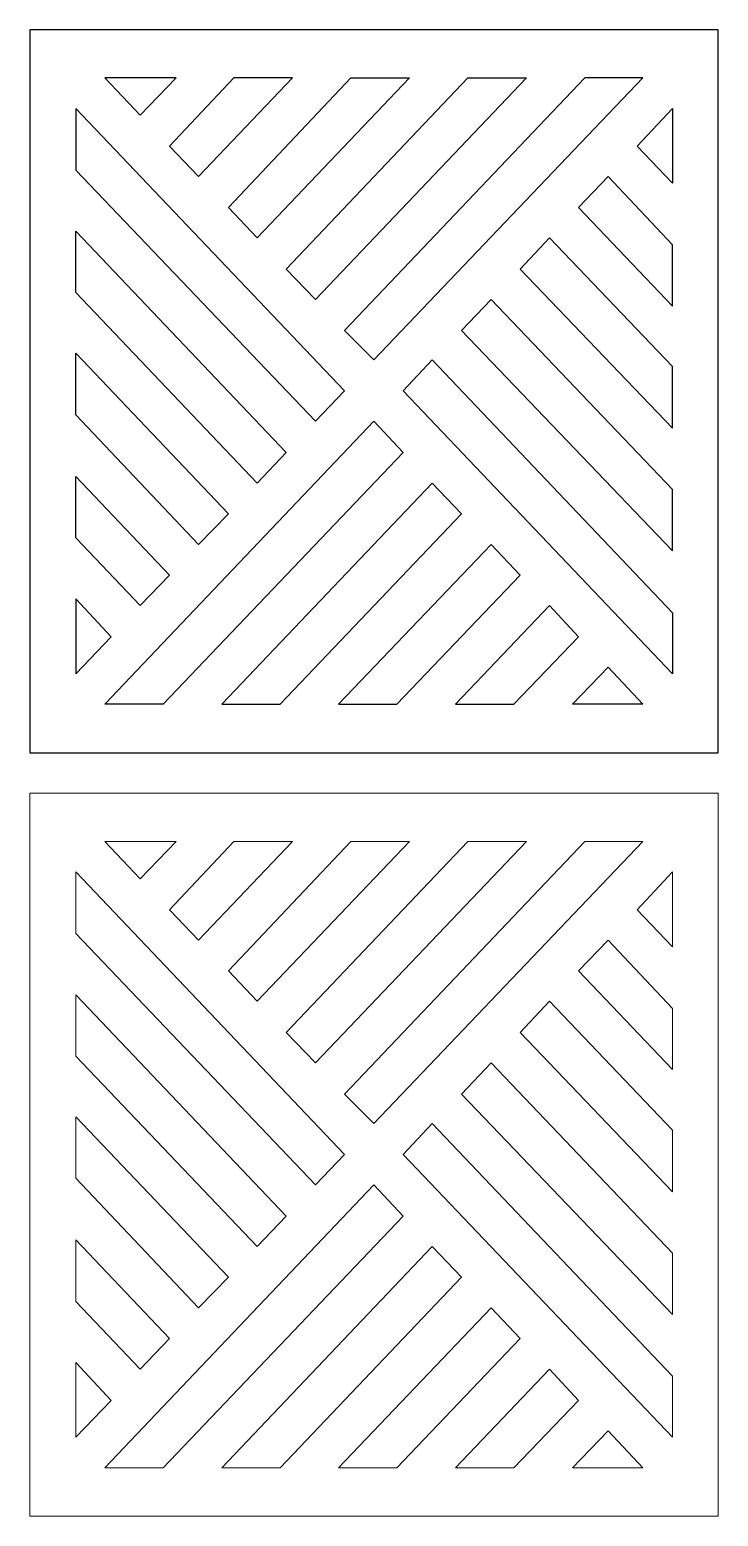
# Model space of a CAD drawing. Header units: centimetres. Extents: x -6.4 to 5.7, y -13.5 to 12.7.
import ezdxf

# ---------------------------------------------------------------- set-up
doc = ezdxf.new("R2010")
doc.units = ezdxf.units.CM
doc.header["$MEASUREMENT"] = 0
doc.layers.add('layer 1', color=7, linetype='Continuous')

msp = doc.modelspace()

# ---------------------------------------------------------------- linework, layer by layer
at = {"layer": 'layer 1', "color": 177}
for points, knots in [([(-6.42784, 12.69665), (-6.42784, 12.69665), (5.71853, 12.69665), (5.71853, 12.69665), (5.71853, 12.69665), (5.71853, 12.69665), (5.71853, -0.05759), (5.71853, -0.05759), (5.71853, -0.05759), (5.71853, -0.05759), (-6.42784, -0.05759), (-6.42784, -0.05759), (-6.42784, -0.05759), (-6.42784, -0.05759), (-6.42784, 12.69665), (-6.42784, 12.69665)], [0, 0, 0, 0, 0.2, 0.2, 0.2, 0.2, 0.4, 0.4, 0.4, 0.4, 0.6, 0.6, 0.6, 0.6, 1, 1, 1, 1]), ([(-4.47713, 11.18802), (-4.47713, 11.18802), (-5.10158, 11.84563), (-5.10158, 11.84563), (-5.10158, 11.84563), (-5.10158, 11.84563), (-3.84715, 11.84563), (-3.84715, 11.84563), (-3.84715, 11.84563), (-3.84715, 11.84563), (-4.47713, 11.18802), (-4.47713, 11.18802)], [0, 0, 0, 0, 0.25, 0.25, 0.25, 0.25, 0.5, 0.5, 0.5, 0.5, 1, 1, 1, 1]), ([(-3.44927, 10.10491), (-3.44927, 10.10491), (-3.9632, 10.64094), (-3.9632, 10.64094), (-3.9632, 10.64094), (-3.9632, 10.64094), (-2.82482, 11.84563), (-2.82482, 11.84563), (-2.82482, 11.84563), (-2.82482, 11.84563), (-1.79144, 11.84563), (-1.79144, 11.84563), (-1.79144, 11.84563), (-1.79144, 11.84563), (-3.44927, 10.10491), (-3.44927, 10.10491)], [0, 0, 0, 0, 0.2, 0.2, 0.2, 0.2, 0.4, 0.4, 0.4, 0.4, 0.6, 0.6, 0.6, 0.6, 1, 1, 1, 1]), ([(-2.41589, 9.02732), (-2.41589, 9.02732), (0.26979, 11.84563), (0.26979, 11.84563), (0.26979, 11.84563), (0.26979, 11.84563), (-0.76359, 11.84563), (-0.76359, 11.84563), (-0.76359, 11.84563), (-0.76359, 11.84563), (-2.92429, 9.56335), (-2.92429, 9.56335), (-2.92429, 9.56335), (-2.92429, 9.56335), (-2.41589, 9.02732), (-2.41589, 9.02732)], [0, 0, 0, 0, 0.2, 0.2, 0.2, 0.2, 0.4, 0.4, 0.4, 0.4, 0.6, 0.6, 0.6, 0.6, 1, 1, 1, 1]), ([(-1.90196, 8.47471), (-1.90196, 8.47471), (-1.38804, 7.93868), (-1.38804, 7.93868), (-1.38804, 7.93868), (-1.38804, 7.93868), (2.33656, 11.84563), (2.33656, 11.84563), (2.33656, 11.84563), (2.33656, 11.84563), (1.30317, 11.84563), (1.30317, 11.84563), (1.30317, 11.84563), (1.30317, 11.84563), (-1.90196, 8.47471), (-1.90196, 8.47471)], [0, 0, 0, 0, 0.2, 0.2, 0.2, 0.2, 0.4, 0.4, 0.4, 0.4, 0.6, 0.6, 0.6, 0.6, 1, 1, 1, 1]), ([(3.36441, 11.84563), (3.36441, 11.84563), (4.38674, 11.84563), (4.38674, 11.84563), (4.38674, 11.84563), (4.38674, 11.84563), (-0.35466, 6.87214), (-0.35466, 6.87214), (-0.35466, 6.87214), (-0.35466, 6.87214), (-0.87411, 7.39159), (-0.87411, 7.39159), (-0.87411, 7.39159), (-0.87411, 7.39159), (3.36441, 11.84563), (3.36441, 11.84563)], [0, 0, 0, 0, 0.2, 0.2, 0.2, 0.2, 0.4, 0.4, 0.4, 0.4, 0.6, 0.6, 0.6, 0.6, 1, 1, 1, 1]), ([(-5.6155, 10.22096), (-5.6155, 10.22096), (-5.6155, 11.3096), (-5.6155, 11.3096), (-5.6155, 11.3096), (-5.6155, 11.3096), (-0.87411, 6.32506), (-0.87411, 6.32506), (-0.87411, 6.32506), (-0.87411, 6.32506), (-1.38804, 5.78902), (-1.38804, 5.78902), (-1.38804, 5.78902), (-1.38804, 5.78902), (-5.6155, 10.22096), (-5.6155, 10.22096)], [0, 0, 0, 0, 0.2, 0.2, 0.2, 0.2, 0.4, 0.4, 0.4, 0.4, 0.6, 0.6, 0.6, 0.6, 1, 1, 1, 1]), ([(4.91172, 11.3096), (4.91172, 11.3096), (4.28727, 10.64094), (4.28727, 10.64094), (4.28727, 10.64094), (4.28727, 10.64094), (4.91172, 9.98886), (4.91172, 9.98886), (4.91172, 9.98886), (4.91172, 9.98886), (4.91172, 11.3096), (4.91172, 11.3096)], [0, 0, 0, 0, 0.25, 0.25, 0.25, 0.25, 0.5, 0.5, 0.5, 0.5, 1, 1, 1, 1]), ([(3.25389, 9.56335), (3.25389, 9.56335), (3.77334, 10.10491), (3.77334, 10.10491), (3.77334, 10.10491), (3.77334, 10.10491), (4.91172, 8.90022), (4.91172, 8.90022), (4.91172, 8.90022), (4.91172, 8.90022), (4.91172, 7.82263), (4.91172, 7.82263), (4.91172, 7.82263), (4.91172, 7.82263), (3.25389, 9.56335), (3.25389, 9.56335)], [0, 0, 0, 0, 0.2, 0.2, 0.2, 0.2, 0.4, 0.4, 0.4, 0.4, 0.6, 0.6, 0.6, 0.6, 1, 1, 1, 1]), ([(-5.6155, 9.14337), (-5.6155, 9.14337), (-5.6155, 8.06025), (-5.6155, 8.06025), (-5.6155, 8.06025), (-5.6155, 8.06025), (-2.41589, 4.70038), (-2.41589, 4.70038), (-2.41589, 4.70038), (-2.41589, 4.70038), (-1.90196, 5.23641), (-1.90196, 5.23641), (-1.90196, 5.23641), (-1.90196, 5.23641), (-5.6155, 9.14337), (-5.6155, 9.14337)], [0, 0, 0, 0, 0.2, 0.2, 0.2, 0.2, 0.4, 0.4, 0.4, 0.4, 0.6, 0.6, 0.6, 0.6, 1, 1, 1, 1]), ([(2.22603, 8.47471), (2.22603, 8.47471), (2.73996, 9.02732), (2.73996, 9.02732), (2.73996, 9.02732), (2.73996, 9.02732), (4.91172, 6.75609), (4.91172, 6.75609), (4.91172, 6.75609), (4.91172, 6.75609), (4.91172, 5.66745), (4.91172, 5.66745), (4.91172, 5.66745), (4.91172, 5.66745), (2.22603, 8.47471), (2.22603, 8.47471)], [0, 0, 0, 0, 0.2, 0.2, 0.2, 0.2, 0.4, 0.4, 0.4, 0.4, 0.6, 0.6, 0.6, 0.6, 1, 1, 1, 1]), ([(1.18713, 7.39159), (1.18713, 7.39159), (1.71211, 7.93868), (1.71211, 7.93868), (1.71211, 7.93868), (1.71211, 7.93868), (4.91172, 4.58433), (4.91172, 4.58433), (4.91172, 4.58433), (4.91172, 4.58433), (4.91172, 3.50122), (4.91172, 3.50122), (4.91172, 3.50122), (4.91172, 3.50122), (1.18713, 7.39159), (1.18713, 7.39159)], [0, 0, 0, 0, 0.2, 0.2, 0.2, 0.2, 0.4, 0.4, 0.4, 0.4, 0.6, 0.6, 0.6, 0.6, 1, 1, 1, 1]), ([(-5.6155, 6.98819), (-5.6155, 6.98819), (-5.6155, 5.90507), (-5.6155, 5.90507), (-5.6155, 5.90507), (-5.6155, 5.90507), (-3.44927, 3.61727), (-3.44927, 3.61727), (-3.44927, 3.61727), (-3.44927, 3.61727), (-2.92429, 4.15882), (-2.92429, 4.15882), (-2.92429, 4.15882), (-2.92429, 4.15882), (-5.6155, 6.98819), (-5.6155, 6.98819)], [0, 0, 0, 0, 0.2, 0.2, 0.2, 0.2, 0.4, 0.4, 0.4, 0.4, 0.6, 0.6, 0.6, 0.6, 1, 1, 1, 1]), ([(0.15927, 6.32506), (0.15927, 6.32506), (4.91172, 1.33499), (4.91172, 1.33499), (4.91172, 1.33499), (4.91172, 1.33499), (4.91172, 2.41258), (4.91172, 2.41258), (4.91172, 2.41258), (4.91172, 2.41258), (0.6732, 6.87214), (0.6732, 6.87214), (0.6732, 6.87214), (0.6732, 6.87214), (0.15927, 6.32506), (0.15927, 6.32506)], [0, 0, 0, 0, 0.2, 0.2, 0.2, 0.2, 0.4, 0.4, 0.4, 0.4, 0.6, 0.6, 0.6, 0.6, 1, 1, 1, 1]), ([(-5.10158, 0.79896), (-5.10158, 0.79896), (-4.07372, 0.79896), (-4.07372, 0.79896), (-4.07372, 0.79896), (-4.07372, 0.79896), (0.15927, 5.23641), (0.15927, 5.23641), (0.15927, 5.23641), (0.15927, 5.23641), (-0.35466, 5.78902), (-0.35466, 5.78902), (-0.35466, 5.78902), (-0.35466, 5.78902), (-5.10158, 0.79896), (-5.10158, 0.79896)], [0, 0, 0, 0, 0.2, 0.2, 0.2, 0.2, 0.4, 0.4, 0.4, 0.4, 0.6, 0.6, 0.6, 0.6, 1, 1, 1, 1]), ([(-5.6155, 4.81643), (-5.6155, 4.81643), (-5.6155, 3.73331), (-5.6155, 3.73331), (-5.6155, 3.73331), (-5.6155, 3.73331), (-4.47713, 2.53968), (-4.47713, 2.53968), (-4.47713, 2.53968), (-4.47713, 2.53968), (-3.9632, 3.07571), (-3.9632, 3.07571), (-3.9632, 3.07571), (-3.9632, 3.07571), (-5.6155, 4.81643), (-5.6155, 4.81643)], [0, 0, 0, 0, 0.2, 0.2, 0.2, 0.2, 0.4, 0.4, 0.4, 0.4, 0.6, 0.6, 0.6, 0.6, 1, 1, 1, 1]), ([(-2.01249, 0.79896), (-2.01249, 0.79896), (-3.04034, 0.79896), (-3.04034, 0.79896), (-3.04034, 0.79896), (-3.04034, 0.79896), (0.6732, 4.70038), (0.6732, 4.70038), (0.6732, 4.70038), (0.6732, 4.70038), (1.18713, 4.15882), (1.18713, 4.15882), (1.18713, 4.15882), (1.18713, 4.15882), (-2.01249, 0.79896), (-2.01249, 0.79896)], [0, 0, 0, 0, 0.2, 0.2, 0.2, 0.2, 0.4, 0.4, 0.4, 0.4, 0.6, 0.6, 0.6, 0.6, 1, 1, 1, 1]), ([(0.04875, 0.79896), (0.04875, 0.79896), (-0.97911, 0.79896), (-0.97911, 0.79896), (-0.97911, 0.79896), (-0.97911, 0.79896), (1.71211, 3.61727), (1.71211, 3.61727), (1.71211, 3.61727), (1.71211, 3.61727), (2.22603, 3.07571), (2.22603, 3.07571), (2.22603, 3.07571), (2.22603, 3.07571), (0.04875, 0.79896), (0.04875, 0.79896)], [0, 0, 0, 0, 0.2, 0.2, 0.2, 0.2, 0.4, 0.4, 0.4, 0.4, 0.6, 0.6, 0.6, 0.6, 1, 1, 1, 1]), ([(-5.6155, 1.33499), (-5.6155, 1.33499), (-5.6155, 2.65573), (-5.6155, 2.65573), (-5.6155, 2.65573), (-5.6155, 2.65573), (-4.99105, 1.98707), (-4.99105, 1.98707), (-4.99105, 1.98707), (-4.99105, 1.98707), (-5.6155, 1.33499), (-5.6155, 1.33499)], [0, 0, 0, 0, 0.25, 0.25, 0.25, 0.25, 0.5, 0.5, 0.5, 0.5, 1, 1, 1, 1]), ([(2.10999, 0.79896), (2.10999, 0.79896), (1.08213, 0.79896), (1.08213, 0.79896), (1.08213, 0.79896), (1.08213, 0.79896), (2.73996, 2.53968), (2.73996, 2.53968), (2.73996, 2.53968), (2.73996, 2.53968), (3.25389, 1.98707), (3.25389, 1.98707), (3.25389, 1.98707), (3.25389, 1.98707), (2.10999, 0.79896), (2.10999, 0.79896)], [0, 0, 0, 0, 0.2, 0.2, 0.2, 0.2, 0.4, 0.4, 0.4, 0.4, 0.6, 0.6, 0.6, 0.6, 1, 1, 1, 1]), ([(3.14889, 0.79896), (3.14889, 0.79896), (4.38674, 0.79896), (4.38674, 0.79896), (4.38674, 0.79896), (4.38674, 0.79896), (3.77334, 1.45104), (3.77334, 1.45104), (3.77334, 1.45104), (3.77334, 1.45104), (3.14889, 0.79896), (3.14889, 0.79896)], [0, 0, 0, 0, 0.25, 0.25, 0.25, 0.25, 0.5, 0.5, 0.5, 0.5, 1, 1, 1, 1])]:
    msp.add_open_spline(points, degree=3, knots=knots, dxfattribs=at)
at = {"layer": 'layer 1', "color": 242, "lineweight": 9}
for points, knots in [([(-6.42784, -0.7734), (-6.42784, -0.7734), (5.71853, -0.7734), (5.71853, -0.7734), (5.71853, -0.7734), (5.71853, -0.7734), (5.71853, -13.52764), (5.71853, -13.52764), (5.71853, -13.52764), (5.71853, -13.52764), (-6.42784, -13.52764), (-6.42784, -13.52764), (-6.42784, -13.52764), (-6.42784, -13.52764), (-6.42784, -0.7734), (-6.42784, -0.7734)], [0, 0, 0, 0, 0.2, 0.2, 0.2, 0.2, 0.4, 0.4, 0.4, 0.4, 0.6, 0.6, 0.6, 0.6, 1, 1, 1, 1]), ([(-4.47713, -2.28203), (-4.47713, -2.28203), (-5.10158, -1.62442), (-5.10158, -1.62442), (-5.10158, -1.62442), (-5.10158, -1.62442), (-3.84715, -1.62442), (-3.84715, -1.62442), (-3.84715, -1.62442), (-3.84715, -1.62442), (-4.47713, -2.28203), (-4.47713, -2.28203)], [0, 0, 0, 0, 0.25, 0.25, 0.25, 0.25, 0.5, 0.5, 0.5, 0.5, 1, 1, 1, 1]), ([(-3.44927, -3.36514), (-3.44927, -3.36514), (-3.9632, -2.82911), (-3.9632, -2.82911), (-3.9632, -2.82911), (-3.9632, -2.82911), (-2.82482, -1.62442), (-2.82482, -1.62442), (-2.82482, -1.62442), (-2.82482, -1.62442), (-1.79144, -1.62442), (-1.79144, -1.62442), (-1.79144, -1.62442), (-1.79144, -1.62442), (-3.44927, -3.36514), (-3.44927, -3.36514)], [0, 0, 0, 0, 0.2, 0.2, 0.2, 0.2, 0.4, 0.4, 0.4, 0.4, 0.6, 0.6, 0.6, 0.6, 1, 1, 1, 1]), ([(-2.41589, -4.44273), (-2.41589, -4.44273), (0.26979, -1.62442), (0.26979, -1.62442), (0.26979, -1.62442), (0.26979, -1.62442), (-0.76359, -1.62442), (-0.76359, -1.62442), (-0.76359, -1.62442), (-0.76359, -1.62442), (-2.92429, -3.9067), (-2.92429, -3.9067), (-2.92429, -3.9067), (-2.92429, -3.9067), (-2.41589, -4.44273), (-2.41589, -4.44273)], [0, 0, 0, 0, 0.2, 0.2, 0.2, 0.2, 0.4, 0.4, 0.4, 0.4, 0.6, 0.6, 0.6, 0.6, 1, 1, 1, 1]), ([(-1.90196, -4.99534), (-1.90196, -4.99534), (-1.38804, -5.53137), (-1.38804, -5.53137), (-1.38804, -5.53137), (-1.38804, -5.53137), (2.33656, -1.62442), (2.33656, -1.62442), (2.33656, -1.62442), (2.33656, -1.62442), (1.30317, -1.62442), (1.30317, -1.62442), (1.30317, -1.62442), (1.30317, -1.62442), (-1.90196, -4.99534), (-1.90196, -4.99534)], [0, 0, 0, 0, 0.2, 0.2, 0.2, 0.2, 0.4, 0.4, 0.4, 0.4, 0.6, 0.6, 0.6, 0.6, 1, 1, 1, 1]), ([(3.36441, -1.62442), (3.36441, -1.62442), (4.38674, -1.62442), (4.38674, -1.62442), (4.38674, -1.62442), (4.38674, -1.62442), (-0.35466, -6.59791), (-0.35466, -6.59791), (-0.35466, -6.59791), (-0.35466, -6.59791), (-0.87411, -6.07846), (-0.87411, -6.07846), (-0.87411, -6.07846), (-0.87411, -6.07846), (3.36441, -1.62442), (3.36441, -1.62442)], [0, 0, 0, 0, 0.2, 0.2, 0.2, 0.2, 0.4, 0.4, 0.4, 0.4, 0.6, 0.6, 0.6, 0.6, 1, 1, 1, 1]), ([(-5.6155, -3.24909), (-5.6155, -3.24909), (-5.6155, -2.16045), (-5.6155, -2.16045), (-5.6155, -2.16045), (-5.6155, -2.16045), (-0.87411, -7.14499), (-0.87411, -7.14499), (-0.87411, -7.14499), (-0.87411, -7.14499), (-1.38804, -7.68103), (-1.38804, -7.68103), (-1.38804, -7.68103), (-1.38804, -7.68103), (-5.6155, -3.24909), (-5.6155, -3.24909)], [0, 0, 0, 0, 0.2, 0.2, 0.2, 0.2, 0.4, 0.4, 0.4, 0.4, 0.6, 0.6, 0.6, 0.6, 1, 1, 1, 1]), ([(4.91172, -2.16045), (4.91172, -2.16045), (4.28727, -2.82911), (4.28727, -2.82911), (4.28727, -2.82911), (4.28727, -2.82911), (4.91172, -3.48119), (4.91172, -3.48119), (4.91172, -3.48119), (4.91172, -3.48119), (4.91172, -2.16045), (4.91172, -2.16045)], [0, 0, 0, 0, 0.25, 0.25, 0.25, 0.25, 0.5, 0.5, 0.5, 0.5, 1, 1, 1, 1]), ([(3.25389, -3.9067), (3.25389, -3.9067), (3.77334, -3.36514), (3.77334, -3.36514), (3.77334, -3.36514), (3.77334, -3.36514), (4.91172, -4.56983), (4.91172, -4.56983), (4.91172, -4.56983), (4.91172, -4.56983), (4.91172, -5.64742), (4.91172, -5.64742), (4.91172, -5.64742), (4.91172, -5.64742), (3.25389, -3.9067), (3.25389, -3.9067)], [0, 0, 0, 0, 0.2, 0.2, 0.2, 0.2, 0.4, 0.4, 0.4, 0.4, 0.6, 0.6, 0.6, 0.6, 1, 1, 1, 1]), ([(-5.6155, -4.32668), (-5.6155, -4.32668), (-5.6155, -5.4098), (-5.6155, -5.4098), (-5.6155, -5.4098), (-5.6155, -5.4098), (-2.41589, -8.76967), (-2.41589, -8.76967), (-2.41589, -8.76967), (-2.41589, -8.76967), (-1.90196, -8.23364), (-1.90196, -8.23364), (-1.90196, -8.23364), (-1.90196, -8.23364), (-5.6155, -4.32668), (-5.6155, -4.32668)], [0, 0, 0, 0, 0.2, 0.2, 0.2, 0.2, 0.4, 0.4, 0.4, 0.4, 0.6, 0.6, 0.6, 0.6, 1, 1, 1, 1]), ([(2.22603, -4.99534), (2.22603, -4.99534), (2.73996, -4.44273), (2.73996, -4.44273), (2.73996, -4.44273), (2.73996, -4.44273), (4.91172, -6.71396), (4.91172, -6.71396), (4.91172, -6.71396), (4.91172, -6.71396), (4.91172, -7.8026), (4.91172, -7.8026), (4.91172, -7.8026), (4.91172, -7.8026), (2.22603, -4.99534), (2.22603, -4.99534)], [0, 0, 0, 0, 0.2, 0.2, 0.2, 0.2, 0.4, 0.4, 0.4, 0.4, 0.6, 0.6, 0.6, 0.6, 1, 1, 1, 1]), ([(1.18713, -6.07846), (1.18713, -6.07846), (1.71211, -5.53137), (1.71211, -5.53137), (1.71211, -5.53137), (1.71211, -5.53137), (4.91172, -8.88572), (4.91172, -8.88572), (4.91172, -8.88572), (4.91172, -8.88572), (4.91172, -9.96883), (4.91172, -9.96883), (4.91172, -9.96883), (4.91172, -9.96883), (1.18713, -6.07846), (1.18713, -6.07846)], [0, 0, 0, 0, 0.2, 0.2, 0.2, 0.2, 0.4, 0.4, 0.4, 0.4, 0.6, 0.6, 0.6, 0.6, 1, 1, 1, 1]), ([(-5.6155, -6.48186), (-5.6155, -6.48186), (-5.6155, -7.56498), (-5.6155, -7.56498), (-5.6155, -7.56498), (-5.6155, -7.56498), (-3.44927, -9.85278), (-3.44927, -9.85278), (-3.44927, -9.85278), (-3.44927, -9.85278), (-2.92429, -9.31123), (-2.92429, -9.31123), (-2.92429, -9.31123), (-2.92429, -9.31123), (-5.6155, -6.48186), (-5.6155, -6.48186)], [0, 0, 0, 0, 0.2, 0.2, 0.2, 0.2, 0.4, 0.4, 0.4, 0.4, 0.6, 0.6, 0.6, 0.6, 1, 1, 1, 1]), ([(0.15927, -7.14499), (0.15927, -7.14499), (4.91172, -12.13506), (4.91172, -12.13506), (4.91172, -12.13506), (4.91172, -12.13506), (4.91172, -11.05747), (4.91172, -11.05747), (4.91172, -11.05747), (4.91172, -11.05747), (0.6732, -6.59791), (0.6732, -6.59791), (0.6732, -6.59791), (0.6732, -6.59791), (0.15927, -7.14499), (0.15927, -7.14499)], [0, 0, 0, 0, 0.2, 0.2, 0.2, 0.2, 0.4, 0.4, 0.4, 0.4, 0.6, 0.6, 0.6, 0.6, 1, 1, 1, 1]), ([(-5.10158, -12.67109), (-5.10158, -12.67109), (-4.07372, -12.67109), (-4.07372, -12.67109), (-4.07372, -12.67109), (-4.07372, -12.67109), (0.15927, -8.23364), (0.15927, -8.23364), (0.15927, -8.23364), (0.15927, -8.23364), (-0.35466, -7.68103), (-0.35466, -7.68103), (-0.35466, -7.68103), (-0.35466, -7.68103), (-5.10158, -12.67109), (-5.10158, -12.67109)], [0, 0, 0, 0, 0.2, 0.2, 0.2, 0.2, 0.4, 0.4, 0.4, 0.4, 0.6, 0.6, 0.6, 0.6, 1, 1, 1, 1]), ([(-5.6155, -8.65362), (-5.6155, -8.65362), (-5.6155, -9.73674), (-5.6155, -9.73674), (-5.6155, -9.73674), (-5.6155, -9.73674), (-4.47713, -10.93037), (-4.47713, -10.93037), (-4.47713, -10.93037), (-4.47713, -10.93037), (-3.9632, -10.39434), (-3.9632, -10.39434), (-3.9632, -10.39434), (-3.9632, -10.39434), (-5.6155, -8.65362), (-5.6155, -8.65362)], [0, 0, 0, 0, 0.2, 0.2, 0.2, 0.2, 0.4, 0.4, 0.4, 0.4, 0.6, 0.6, 0.6, 0.6, 1, 1, 1, 1]), ([(-2.01249, -12.67109), (-2.01249, -12.67109), (-3.04034, -12.67109), (-3.04034, -12.67109), (-3.04034, -12.67109), (-3.04034, -12.67109), (0.6732, -8.76967), (0.6732, -8.76967), (0.6732, -8.76967), (0.6732, -8.76967), (1.18713, -9.31123), (1.18713, -9.31123), (1.18713, -9.31123), (1.18713, -9.31123), (-2.01249, -12.67109), (-2.01249, -12.67109)], [0, 0, 0, 0, 0.2, 0.2, 0.2, 0.2, 0.4, 0.4, 0.4, 0.4, 0.6, 0.6, 0.6, 0.6, 1, 1, 1, 1]), ([(0.04875, -12.67109), (0.04875, -12.67109), (-0.97911, -12.67109), (-0.97911, -12.67109), (-0.97911, -12.67109), (-0.97911, -12.67109), (1.71211, -9.85278), (1.71211, -9.85278), (1.71211, -9.85278), (1.71211, -9.85278), (2.22603, -10.39434), (2.22603, -10.39434), (2.22603, -10.39434), (2.22603, -10.39434), (0.04875, -12.67109), (0.04875, -12.67109)], [0, 0, 0, 0, 0.2, 0.2, 0.2, 0.2, 0.4, 0.4, 0.4, 0.4, 0.6, 0.6, 0.6, 0.6, 1, 1, 1, 1]), ([(-5.6155, -12.13506), (-5.6155, -12.13506), (-5.6155, -10.81432), (-5.6155, -10.81432), (-5.6155, -10.81432), (-5.6155, -10.81432), (-4.99105, -11.48298), (-4.99105, -11.48298), (-4.99105, -11.48298), (-4.99105, -11.48298), (-5.6155, -12.13506), (-5.6155, -12.13506)], [0, 0, 0, 0, 0.25, 0.25, 0.25, 0.25, 0.5, 0.5, 0.5, 0.5, 1, 1, 1, 1]), ([(2.10999, -12.67109), (2.10999, -12.67109), (1.08213, -12.67109), (1.08213, -12.67109), (1.08213, -12.67109), (1.08213, -12.67109), (2.73996, -10.93037), (2.73996, -10.93037), (2.73996, -10.93037), (2.73996, -10.93037), (3.25389, -11.48298), (3.25389, -11.48298), (3.25389, -11.48298), (3.25389, -11.48298), (2.10999, -12.67109), (2.10999, -12.67109)], [0, 0, 0, 0, 0.2, 0.2, 0.2, 0.2, 0.4, 0.4, 0.4, 0.4, 0.6, 0.6, 0.6, 0.6, 1, 1, 1, 1]), ([(3.14889, -12.67109), (3.14889, -12.67109), (4.38674, -12.67109), (4.38674, -12.67109), (4.38674, -12.67109), (4.38674, -12.67109), (3.77334, -12.01901), (3.77334, -12.01901), (3.77334, -12.01901), (3.77334, -12.01901), (3.14889, -12.67109), (3.14889, -12.67109)], [0, 0, 0, 0, 0.25, 0.25, 0.25, 0.25, 0.5, 0.5, 0.5, 0.5, 1, 1, 1, 1])]:
    msp.add_open_spline(points, degree=3, knots=knots, dxfattribs=at)

doc.saveas('drawing.dxf')
